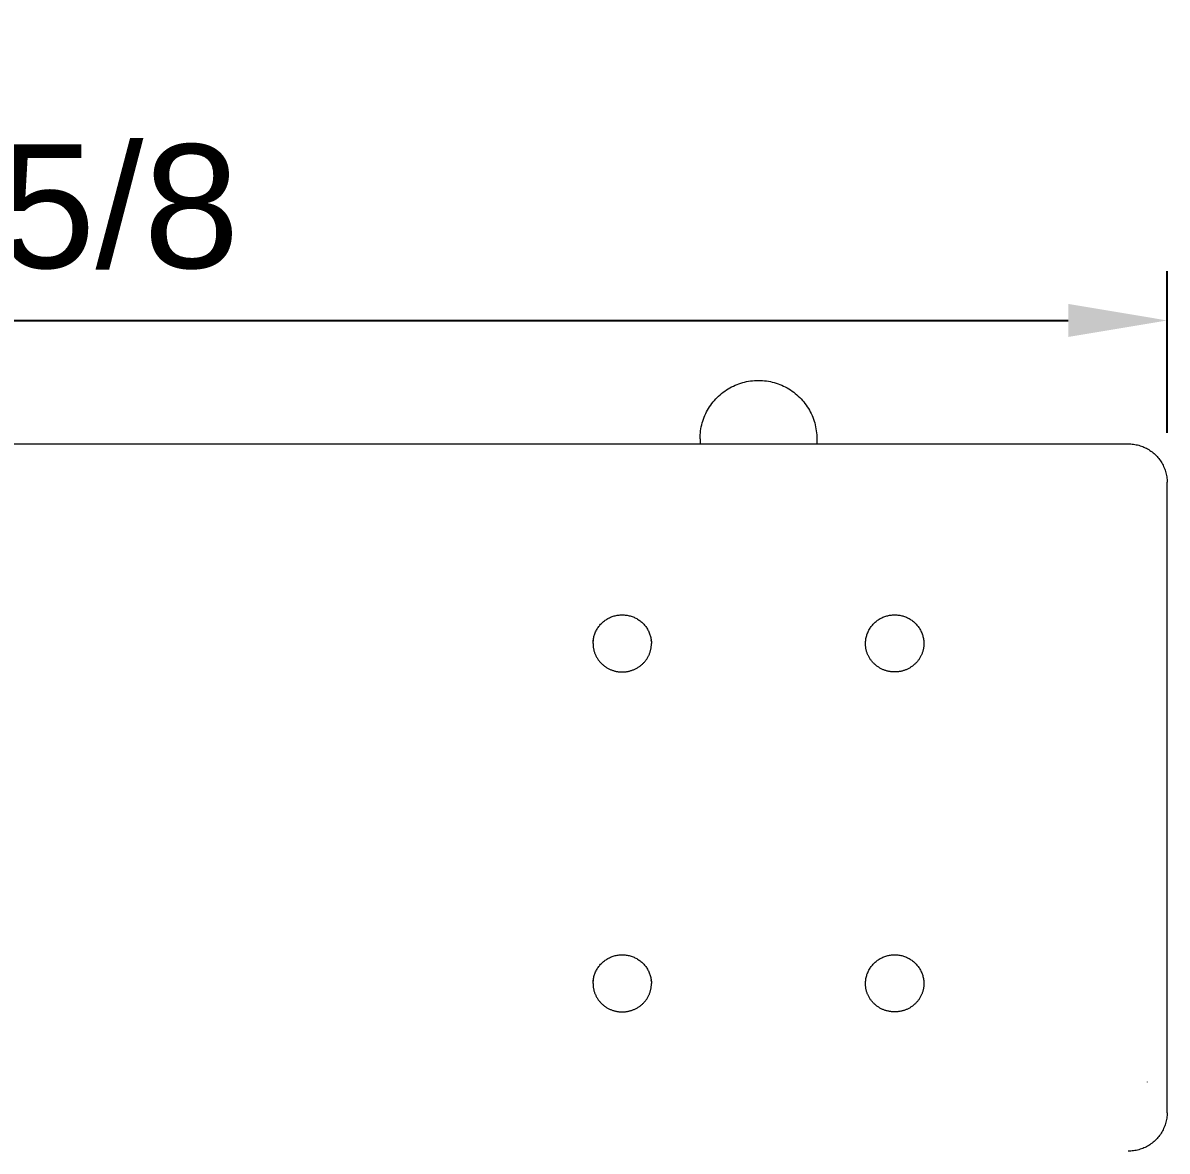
# Model space of a CAD drawing. Header units: inches. Extents: x -7 to 144, y -3 to 95.
# Drawn here: x 11.61 to 23.18, y 83.78 to 95.2 of the extents above; entities that cross this region are included whole.
import ezdxf

# ---------------------------------------------------------------- set-up
doc = ezdxf.new("R2010")
doc.units = ezdxf.units.IN
doc.layers.add('ZANO_R', color=7, linetype='Continuous', lineweight=0)
doc.layers.add('ZANO_W', color=1, linetype='Continuous', lineweight=0)
doc.styles.get("Standard").update_dxf_attribs({"font": 'arial.ttf'})
doc.dimstyles.new('amerykanie', dxfattribs={"dimtxt": 50, "dimasz": 50, "dimexe": 0.5, "dimexo": 0.5, "dimgap": 1, "dimtad": 1, "dimdec": 0, "dimzin": 0, "dimlunit": 5, "dimtxsty": 'Standard', "dimcen": 0.09, "dimclrd": 1, "dimclre": 1, "dimclrt": 1, "dimazin": 0, "dimtfac": 1, "dimtdec": 0, "dimtmove": 0, "dimatfit": 3, "dimfxl": 1, "dimtzin": 0, "dimarcsym": 1})

# ---------------------------------------------------------------- blocks, each defined once
blk = doc.blocks.new('*D354')
at = {"layer": 'ZANO_W', "color": 1, "lineweight": -2}
for p, q in [((-0.441, 91.052), (-0.441, 92.689)), ((23.182, 91.052), (23.182, 92.689)), ((0.559, 92.189), (22.182, 92.189))]:
    blk.add_line(p, q, dxfattribs=at)
at = {"layer": 'ZANO_W', "color": 1}
for points in [[(0.559, 92.356), (0.559, 92.022), (-0.441, 92.189)], [(22.182, 92.022), (22.182, 92.356), (23.182, 92.189)]]:
    blk.add_solid(points, dxfattribs=at)
at = {"layer": 'ZANO_W', "color": 1, "insert": (11.37, 93.336), "char_height": 1.25, "attachment_point": 5}
blk.add_mtext('23 5/8', dxfattribs=at)

msp = doc.modelspace()

# ---------------------------------------------------------------- linework, layer by layer
at = {"layer": 'ZANO_R'}
for p, q in [((18.86901, 91.55512), (18.88833, 91.56089)), ((18.88833, 91.56089), (18.90784, 91.566)), ((18.90784, 91.566), (18.92751, 91.57044)), ((18.92751, 91.57044), (18.94732, 91.57421)), ((18.94732, 91.57421), (18.96724, 91.57729)), ((18.96724, 91.57729), (18.98726, 91.5797)), ((18.98726, 91.5797), (19.00736, 91.58142)), ((19.00736, 91.58142), (19.0275, 91.58245)), ((19.0275, 91.58245), (19.04766, 91.58279)), ((19.04766, 91.58279), (19.06782, 91.58245)), ((19.06782, 91.58245), (19.08796, 91.58142)), ((19.08796, 91.58142), (19.10805, 91.5797)), ((19.10805, 91.5797), (19.12807, 91.57729)), ((19.12807, 91.57729), (19.148, 91.57421)), ((19.148, 91.57421), (19.16781, 91.57044)), ((19.16781, 91.57044), (19.18748, 91.566)), ((19.18748, 91.566), (19.20699, 91.56089)), ((19.20699, 91.56089), (19.22631, 91.55512)), ((18.65954, 91.43735), (18.67497, 91.45034)), ((18.67497, 91.45034), (18.69082, 91.4628)), ((18.69082, 91.4628), (18.7071, 91.4747)), ((18.7071, 91.4747), (18.72377, 91.48605)), ((18.72377, 91.48605), (18.74082, 91.49682)), ((18.74082, 91.49682), (18.75822, 91.507)), ((18.75822, 91.507), (18.77597, 91.51658)), ((18.77597, 91.51658), (18.79403, 91.52555)), ((18.79403, 91.52555), (18.81238, 91.5339)), ((18.81238, 91.5339), (18.83101, 91.54162)), ((18.83101, 91.54162), (18.84989, 91.5487)), ((18.84989, 91.5487), (18.86901, 91.55512)), ((19.22631, 91.55512), (19.24542, 91.5487)), ((19.24542, 91.5487), (19.2643, 91.54162)), ((19.2643, 91.54162), (19.28293, 91.5339)), ((19.28293, 91.5339), (19.30129, 91.52555)), ((19.30129, 91.52555), (19.31935, 91.51658)), ((19.31935, 91.51658), (19.33709, 91.507)), ((19.33709, 91.507), (19.3545, 91.49682)), ((19.3545, 91.49682), (19.37155, 91.48605)), ((19.37155, 91.48605), (19.38822, 91.4747)), ((19.38822, 91.4747), (19.40449, 91.4628)), ((19.40449, 91.4628), (19.42035, 91.45034)), ((19.42035, 91.45034), (19.43577, 91.43735)), ((18.55385, 91.31613), (18.56519, 91.3328)), ((18.56519, 91.3328), (18.5771, 91.34907)), ((18.5771, 91.34907), (18.58956, 91.36493)), ((18.58956, 91.36493), (18.60255, 91.38035)), ((18.60255, 91.38035), (18.61606, 91.39532)), ((18.61606, 91.39532), (18.63007, 91.40983)), ((18.63007, 91.40983), (18.64457, 91.42384)), ((18.64457, 91.42384), (18.65954, 91.43735)), ((19.43577, 91.43735), (19.45074, 91.42384)), ((19.45074, 91.42384), (19.46524, 91.40983)), ((19.46524, 91.40983), (19.47925, 91.39532)), ((19.47925, 91.39532), (19.49276, 91.38035)), ((19.49276, 91.38035), (19.50575, 91.36493)), ((19.50575, 91.36493), (19.51821, 91.34907)), ((19.51821, 91.34907), (19.53012, 91.3328)), ((19.53012, 91.3328), (19.54147, 91.31613)), ((18.49828, 91.20889), (18.506, 91.22752)), ((18.506, 91.22752), (18.51435, 91.24587)), ((18.51435, 91.24587), (18.52332, 91.26393)), ((18.52332, 91.26393), (18.5329, 91.28168)), ((18.5329, 91.28168), (18.54308, 91.29908)), ((18.54308, 91.29908), (18.55385, 91.31613)), ((19.54147, 91.31613), (19.55224, 91.29908)), ((19.55224, 91.29908), (19.56242, 91.28168)), ((19.56242, 91.28168), (19.572, 91.26393)), ((19.572, 91.26393), (19.58097, 91.24587)), ((19.58097, 91.24587), (19.58932, 91.22752)), ((19.58932, 91.22752), (19.59703, 91.20889)), ((18.46569, 91.09258), (18.46946, 91.11239)), ((18.46946, 91.11239), (18.4739, 91.13206)), ((18.4739, 91.13206), (18.47901, 91.15157)), ((18.47901, 91.15157), (18.48478, 91.17089)), ((18.48478, 91.17089), (18.4912, 91.19001)), ((18.4912, 91.19001), (18.49828, 91.20889)), ((19.59703, 91.20889), (19.60411, 91.19001)), ((19.60411, 91.19001), (19.61054, 91.17089)), ((19.61054, 91.17089), (19.61631, 91.15157)), ((19.61631, 91.15157), (19.62142, 91.13206)), ((19.62142, 91.13206), (19.62586, 91.11239)), ((19.62586, 91.11239), (19.62962, 91.09258)), ((18.45711, 90.99224), (18.45745, 91.0124)), ((18.45711, 90.99224), (18.45711, 90.99217)), ((18.45711, 90.99219), (18.45711, 90.99158)), ((18.45711, 90.99158), (18.45711, 90.9912)), ((18.45711, 90.9912), (18.45711, 90.99091)), ((18.45711, 90.99091), (18.45711, 90.99076)), ((18.45711, 90.99076), (18.45711, 90.99024)), ((18.45711, 90.99024), (18.45711, 90.99016)), ((18.45711, 90.99016), (18.45711, 90.98925)), ((18.45711, 90.98925), (18.45711, 90.98897)), ((18.45711, 90.98897), (18.45711, 90.98822)), ((18.45711, 90.98822), (18.45711, 90.98816)), ((18.45711, 90.98816), (18.45711, 90.94003)), ((18.45745, 91.0124), (18.45848, 91.03254)), ((18.45848, 91.03254), (18.4602, 91.05263)), ((18.4602, 91.05263), (18.46261, 91.07266)), ((18.46261, 91.07266), (18.46569, 91.09258)), ((19.62962, 91.09258), (19.63271, 91.07266)), ((19.63271, 91.07266), (19.63511, 91.05263)), ((19.63511, 91.05263), (19.63683, 91.03254)), ((19.63683, 91.03254), (19.63786, 91.0124)), ((19.63786, 91.0124), (19.63821, 90.99224)), ((19.63821, 90.99224), (19.63821, 90.99217)), ((19.63821, 90.99219), (19.63821, 90.99158)), ((19.63821, 90.99158), (19.63821, 90.9912)), ((19.63821, 90.9912), (19.63821, 90.99091)), ((19.63821, 90.99091), (19.63821, 90.99076)), ((19.63821, 90.99076), (19.63821, 90.99024)), ((19.63821, 90.99024), (19.63821, 90.99016)), ((19.63821, 90.99016), (19.63821, 90.98925)), ((19.63821, 90.98925), (19.63821, 90.98897)), ((19.63821, 90.98897), (19.63821, 90.98822)), ((19.63821, 90.98822), (19.63821, 90.98816)), ((19.63821, 90.98816), (19.63821, 90.94003)), ((11.37049, 90.94003), (22.78782, 90.94003)), ((22.78782, 90.94003), (22.80146, 90.93989)), ((22.80146, 90.93989), (22.81508, 90.93927)), ((22.81508, 90.93927), (22.82868, 90.93819)), ((22.82868, 90.93819), (22.84223, 90.93662)), ((22.84223, 90.93662), (22.85572, 90.93459)), ((22.85572, 90.93459), (22.86913, 90.93208)), ((22.86913, 90.93208), (22.88245, 90.92911)), ((22.88245, 90.92911), (22.89565, 90.92568)), ((22.89565, 90.92568), (22.90873, 90.92179)), ((22.90873, 90.92179), (22.92166, 90.91744)), ((22.92166, 90.91744), (22.93443, 90.91264)), ((22.93443, 90.91264), (22.94702, 90.90741)), ((22.94702, 90.90741), (22.95943, 90.90173)), ((22.95943, 90.90173), (22.97163, 90.89563)), ((22.97163, 90.89563), (22.98361, 90.8891)), ((22.98361, 90.8891), (22.99535, 90.88216)), ((22.99535, 90.88216), (23.00685, 90.87482)), ((23.00685, 90.87482), (23.01808, 90.86708)), ((23.01808, 90.86708), (23.02904, 90.85895)), ((23.02904, 90.85895), (23.0397, 90.85044)), ((23.0397, 90.85044), (23.05006, 90.84157)), ((23.05006, 90.84157), (23.06011, 90.83234)), ((23.06011, 90.83234), (23.06982, 90.82276)), ((23.06982, 90.82276), (23.0792, 90.81285)), ((23.0792, 90.81285), (23.08823, 90.80262)), ((23.08823, 90.80262), (23.09689, 90.79209)), ((23.09689, 90.79209), (23.10518, 90.78125)), ((23.10518, 90.78125), (23.11309, 90.77014)), ((23.11309, 90.77014), (23.1206, 90.75875)), ((23.1206, 90.75875), (23.12771, 90.74711)), ((23.12771, 90.74711), (23.13441, 90.73523)), ((23.13441, 90.73523), (23.1407, 90.72312)), ((23.1407, 90.72312), (23.14655, 90.7108)), ((23.14655, 90.7108), (23.15198, 90.69828)), ((23.15198, 90.69828), (23.15696, 90.68558)), ((23.15696, 90.68558), (23.1615, 90.67271)), ((23.1615, 90.67271), (23.16558, 90.6597)), ((23.16558, 90.6597), (23.16921, 90.64655)), ((23.16921, 90.64655), (23.17238, 90.63328)), ((23.17238, 90.63328), (23.17508, 90.61991)), ((23.17508, 90.61991), (23.17731, 90.60645)), ((23.17731, 90.60645), (23.17907, 90.59292)), ((23.17907, 90.59292), (23.18036, 90.57934)), ((23.18036, 90.57934), (23.18118, 90.56572)), ((23.18118, 90.56572), (23.18152, 90.55209)), ((23.18152, 84.43725), (23.18152, 90.55209)), ((17.4583, 89.12217), (17.46559, 89.12934)), ((17.46559, 89.12934), (17.47312, 89.13625)), ((17.47312, 89.13625), (17.48089, 89.1429)), ((17.48089, 89.1429), (17.48889, 89.14927)), ((17.48889, 89.14927), (17.4971, 89.15535)), ((17.4971, 89.15535), (17.50552, 89.16115)), ((17.50552, 89.16115), (17.51414, 89.16665)), ((17.51414, 89.16665), (17.52295, 89.17184)), ((17.52295, 89.17184), (17.53193, 89.17673)), ((17.53193, 89.17673), (17.54107, 89.18129)), ((17.54107, 89.18129), (17.55037, 89.18554)), ((17.55037, 89.18554), (17.55982, 89.18946)), ((17.55982, 89.18946), (17.56939, 89.19304)), ((17.56939, 89.19304), (17.57908, 89.19629)), ((17.57908, 89.19629), (17.58888, 89.1992)), ((17.58888, 89.1992), (17.59878, 89.20177)), ((17.59878, 89.20177), (17.60876, 89.20399)), ((17.60876, 89.20399), (17.61881, 89.20586)), ((17.61881, 89.20586), (17.62892, 89.20738)), ((17.62892, 89.20738), (17.63908, 89.20854)), ((17.63908, 89.20854), (17.64927, 89.20935)), ((17.64927, 89.20935), (17.65948, 89.2098)), ((17.65948, 89.2098), (17.6697, 89.2099)), ((17.6697, 89.2099), (17.67993, 89.2098)), ((17.67993, 89.2098), (17.69014, 89.20935)), ((17.69014, 89.20935), (17.70033, 89.20854)), ((17.70033, 89.20854), (17.71049, 89.20738)), ((17.71049, 89.20738), (17.7206, 89.20586)), ((17.7206, 89.20586), (17.73065, 89.20399)), ((17.73065, 89.20399), (17.74063, 89.20177)), ((17.74063, 89.20177), (17.75052, 89.1992)), ((17.75052, 89.1992), (17.76032, 89.19629)), ((17.76032, 89.19629), (17.77002, 89.19304)), ((17.77002, 89.19304), (17.77959, 89.18946)), ((17.77959, 89.18946), (17.78903, 89.18554)), ((17.78903, 89.18554), (17.79833, 89.18129)), ((17.79833, 89.18129), (17.80748, 89.17673)), ((17.80748, 89.17673), (17.81646, 89.17184)), ((17.81646, 89.17184), (17.82527, 89.16665)), ((17.82527, 89.16665), (17.83389, 89.16115)), ((17.83389, 89.16115), (17.84231, 89.15535)), ((17.84231, 89.15535), (17.85052, 89.14927)), ((17.85052, 89.14927), (17.85852, 89.1429)), ((17.85852, 89.1429), (17.86629, 89.13625)), ((17.86629, 89.13625), (17.87382, 89.12934)), ((17.87382, 89.12934), (17.88111, 89.12217)), ((20.2142, 89.12217), (20.22149, 89.12934)), ((20.22149, 89.12934), (20.22903, 89.13625)), ((20.22903, 89.13625), (20.2368, 89.1429)), ((20.2368, 89.1429), (20.24479, 89.14927)), ((20.24479, 89.14927), (20.25301, 89.15535)), ((20.25301, 89.15535), (20.26143, 89.16115)), ((20.26143, 89.16115), (20.27005, 89.16665)), ((20.27005, 89.16665), (20.27885, 89.17184)), ((20.27885, 89.17184), (20.28783, 89.17673)), ((20.28783, 89.17673), (20.29698, 89.18129)), ((20.29698, 89.18129), (20.30628, 89.18554)), ((20.30628, 89.18554), (20.31572, 89.18946)), ((20.31572, 89.18946), (20.3253, 89.19304)), ((20.3253, 89.19304), (20.33499, 89.19629)), ((20.33499, 89.19629), (20.34479, 89.1992)), ((20.34479, 89.1992), (20.35469, 89.20177)), ((20.35469, 89.20177), (20.36467, 89.20399)), ((20.36467, 89.20399), (20.37472, 89.20586)), ((20.37472, 89.20586), (20.38483, 89.20738)), ((20.38483, 89.20738), (20.39498, 89.20854)), ((20.39498, 89.20854), (20.40517, 89.20935)), ((20.40517, 89.20935), (20.41539, 89.2098)), ((20.41539, 89.2098), (20.42561, 89.2099)), ((20.42561, 89.2099), (20.43583, 89.2098)), ((20.43583, 89.2098), (20.44605, 89.20935)), ((20.44605, 89.20935), (20.45624, 89.20854)), ((20.45624, 89.20854), (20.46639, 89.20738)), ((20.46639, 89.20738), (20.4765, 89.20586)), ((20.4765, 89.20586), (20.48656, 89.20399)), ((20.48656, 89.20399), (20.49653, 89.20177)), ((20.49653, 89.20177), (20.50643, 89.1992)), ((20.50643, 89.1992), (20.51623, 89.19629)), ((20.51623, 89.19629), (20.52592, 89.19304)), ((20.52592, 89.19304), (20.5355, 89.18946)), ((20.5355, 89.18946), (20.54494, 89.18554)), ((20.54494, 89.18554), (20.55424, 89.18129)), ((20.55424, 89.18129), (20.56339, 89.17673)), ((20.56339, 89.17673), (20.57237, 89.17184)), ((20.57237, 89.17184), (20.58117, 89.16665)), ((20.58117, 89.16665), (20.58979, 89.16115)), ((20.58979, 89.16115), (20.59821, 89.15535)), ((20.59821, 89.15535), (20.60643, 89.14927)), ((20.60643, 89.14927), (20.61443, 89.1429)), ((20.61443, 89.1429), (20.6222, 89.13625)), ((20.6222, 89.13625), (20.62973, 89.12934)), ((20.62973, 89.12934), (20.63702, 89.12217)), ((17.38951, 89.00978), (17.39292, 89.01942)), ((17.39292, 89.01942), (17.39666, 89.02893)), ((17.39666, 89.02893), (17.40073, 89.03831)), ((17.40073, 89.03831), (17.40513, 89.04754)), ((17.40513, 89.04754), (17.40984, 89.05661)), ((17.40984, 89.05661), (17.41487, 89.06551)), ((17.41487, 89.06551), (17.42021, 89.07423)), ((17.42021, 89.07423), (17.42585, 89.08276)), ((17.42585, 89.08276), (17.43178, 89.09109)), ((17.43178, 89.09109), (17.438, 89.0992)), ((17.438, 89.0992), (17.44449, 89.10709)), ((17.44449, 89.10709), (17.45126, 89.11475)), ((17.45126, 89.11475), (17.4583, 89.12217)), ((17.88111, 89.12217), (17.88814, 89.11475)), ((17.88814, 89.11475), (17.89491, 89.10709)), ((17.89491, 89.10709), (17.90141, 89.0992)), ((17.90141, 89.0992), (17.90763, 89.09109)), ((17.90763, 89.09109), (17.91356, 89.08276)), ((17.91356, 89.08276), (17.9192, 89.07423)), ((17.9192, 89.07423), (17.92454, 89.06551)), ((17.92454, 89.06551), (17.92957, 89.05661)), ((17.92957, 89.05661), (17.93428, 89.04754)), ((17.93428, 89.04754), (17.93868, 89.03831)), ((17.93868, 89.03831), (17.94275, 89.02893)), ((17.94275, 89.02893), (17.94649, 89.01942)), ((17.94649, 89.01942), (17.9499, 89.00978)), ((20.14542, 89.00978), (20.14882, 89.01942)), ((20.14882, 89.01942), (20.15257, 89.02893)), ((20.15257, 89.02893), (20.15664, 89.03831)), ((20.15664, 89.03831), (20.16103, 89.04754)), ((20.16103, 89.04754), (20.16575, 89.05661)), ((20.16575, 89.05661), (20.17078, 89.06551)), ((20.17078, 89.06551), (20.17611, 89.07423)), ((20.17611, 89.07423), (20.18175, 89.08276)), ((20.18175, 89.08276), (20.18768, 89.09109)), ((20.18768, 89.09109), (20.1939, 89.0992)), ((20.1939, 89.0992), (20.2004, 89.10709)), ((20.2004, 89.10709), (20.20717, 89.11475)), ((20.20717, 89.11475), (20.2142, 89.12217)), ((20.63702, 89.12217), (20.64405, 89.11475)), ((20.64405, 89.11475), (20.65082, 89.10709)), ((20.65082, 89.10709), (20.65732, 89.0992)), ((20.65732, 89.0992), (20.66354, 89.09109)), ((20.66354, 89.09109), (20.66947, 89.08276)), ((20.66947, 89.08276), (20.67511, 89.07423)), ((20.67511, 89.07423), (20.68044, 89.06551)), ((20.68044, 89.06551), (20.68547, 89.05661)), ((20.68547, 89.05661), (20.69019, 89.04754)), ((20.69019, 89.04754), (20.69458, 89.03831)), ((20.69458, 89.03831), (20.69866, 89.02893)), ((20.69866, 89.02893), (20.7024, 89.01942)), ((20.7024, 89.01942), (20.70581, 89.00978)), ((17.37443, 88.91939), (17.37469, 88.92961)), ((17.37443, 88.91939), (17.3745, 88.91303)), ((17.3745, 88.91303), (17.37472, 88.90662)), ((17.37469, 88.92961), (17.37531, 88.93982)), ((17.37472, 88.90662), (17.37509, 88.90015)), ((17.37509, 88.90015), (17.37562, 88.89364)), ((17.37531, 88.93982), (17.37629, 88.95)), ((17.37631, 88.9517), (17.37562, 88.94515)), ((17.37629, 88.95), (17.37762, 88.96013)), ((17.37762, 88.96013), (17.3793, 88.97022)), ((17.3793, 88.97022), (17.38133, 88.98024)), ((17.38133, 88.98024), (17.38371, 88.99018)), ((17.38371, 88.99018), (17.38644, 89.00003)), ((17.38644, 89.00003), (17.38951, 89.00978)), ((17.9499, 89.00978), (17.95297, 89.00003)), ((17.95297, 89.00003), (17.95569, 88.99018)), ((17.95569, 88.99018), (17.95808, 88.98024)), ((17.95808, 88.98024), (17.96011, 88.97022)), ((17.96011, 88.97022), (17.96179, 88.96013)), ((17.96179, 88.96013), (17.96312, 88.95)), ((17.96378, 88.94515), (17.9631, 88.9517)), ((17.96312, 88.95), (17.9641, 88.93982)), ((17.96378, 88.89364), (17.96431, 88.90015)), ((17.9641, 88.93982), (17.96472, 88.92961)), ((17.96431, 88.90015), (17.96468, 88.90662)), ((17.96468, 88.90662), (17.96491, 88.91303)), ((17.96472, 88.92961), (17.96498, 88.91939)), ((17.96491, 88.91303), (17.96498, 88.91939)), ((20.13034, 88.91939), (20.1306, 88.92961)), ((20.13041, 88.91303), (20.13034, 88.91939)), ((20.13063, 88.90662), (20.13041, 88.91303)), ((20.1306, 88.92961), (20.13122, 88.93982)), ((20.131, 88.90015), (20.13063, 88.90662)), ((20.13153, 88.89364), (20.131, 88.90015)), ((20.13122, 88.93982), (20.13219, 88.95)), ((20.13153, 88.94515), (20.13222, 88.9517)), ((20.13219, 88.95), (20.13352, 88.96013)), ((20.13352, 88.96013), (20.1352, 88.97022)), ((20.1352, 88.97022), (20.13724, 88.98024)), ((20.13724, 88.98024), (20.13962, 88.99018)), ((20.13962, 88.99018), (20.14235, 89.00003)), ((20.14235, 89.00003), (20.14542, 89.00978)), ((20.70581, 89.00978), (20.70887, 89.00003)), ((20.70887, 89.00003), (20.7116, 88.99018)), ((20.7116, 88.99018), (20.71398, 88.98024)), ((20.71398, 88.98024), (20.71602, 88.97022)), ((20.71602, 88.97022), (20.7177, 88.96013)), ((20.7177, 88.96013), (20.71903, 88.95)), ((20.719, 88.9517), (20.71969, 88.94515)), ((20.71903, 88.95), (20.72, 88.93982)), ((20.72022, 88.90015), (20.71969, 88.89364)), ((20.72, 88.93982), (20.72062, 88.92961)), ((20.72059, 88.90662), (20.72022, 88.90015)), ((20.72081, 88.91303), (20.72059, 88.90662)), ((20.72062, 88.92961), (20.72089, 88.91939)), ((20.72089, 88.91939), (20.72081, 88.91303)), ((17.37562, 88.89364), (17.37631, 88.88709)), ((17.37631, 88.88709), (17.37716, 88.8805)), ((17.37716, 88.8805), (17.37817, 88.87388)), ((17.37817, 88.87388), (17.37936, 88.86724)), ((17.37936, 88.86724), (17.38071, 88.86058)), ((17.38071, 88.86058), (17.38224, 88.8539)), ((17.38224, 88.8539), (17.38394, 88.84721)), ((17.38394, 88.84721), (17.38583, 88.84053)), ((17.38583, 88.84053), (17.38789, 88.83384)), ((17.38789, 88.83384), (17.39013, 88.82717)), ((17.39013, 88.82717), (17.39255, 88.82052)), ((17.39255, 88.82052), (17.39516, 88.81389)), ((17.39516, 88.81389), (17.39795, 88.80729)), ((17.39795, 88.80729), (17.40092, 88.80073)), ((17.40092, 88.80073), (17.40408, 88.79421)), ((17.40408, 88.79421), (17.40742, 88.78775)), ((17.40742, 88.78775), (17.41093, 88.78134)), ((17.41093, 88.78134), (17.41463, 88.775)), ((17.92477, 88.775), (17.92847, 88.78134)), ((17.92847, 88.78134), (17.93199, 88.78775)), ((17.93199, 88.78775), (17.93533, 88.79421)), ((17.93533, 88.79421), (17.93848, 88.80073)), ((17.93848, 88.80073), (17.94146, 88.80729)), ((17.94146, 88.80729), (17.94425, 88.81389)), ((17.94425, 88.81389), (17.94685, 88.82052)), ((17.94685, 88.82052), (17.94928, 88.82717)), ((17.94928, 88.82717), (17.95152, 88.83384)), ((17.95152, 88.83384), (17.95358, 88.84053)), ((17.95358, 88.84053), (17.95546, 88.84721)), ((17.95546, 88.84721), (17.95717, 88.8539)), ((17.95717, 88.8539), (17.95869, 88.86058)), ((17.95869, 88.86058), (17.96005, 88.86724)), ((17.96005, 88.86724), (17.96123, 88.87388)), ((17.96123, 88.87388), (17.96225, 88.8805)), ((17.96225, 88.8805), (17.9631, 88.88709)), ((17.9631, 88.88709), (17.96378, 88.89364)), ((20.13222, 88.88709), (20.13153, 88.89364)), ((20.13307, 88.8805), (20.13222, 88.88709)), ((20.13408, 88.87388), (20.13307, 88.8805)), ((20.13527, 88.86724), (20.13408, 88.87388)), ((20.13662, 88.86058), (20.13527, 88.86724)), ((20.13815, 88.8539), (20.13662, 88.86058)), ((20.13985, 88.84721), (20.13815, 88.8539)), ((20.14173, 88.84053), (20.13985, 88.84721)), ((20.14379, 88.83384), (20.14173, 88.84053)), ((20.14604, 88.82717), (20.14379, 88.83384)), ((20.14846, 88.82052), (20.14604, 88.82717)), ((20.15107, 88.81389), (20.14846, 88.82052)), ((20.15386, 88.80729), (20.15107, 88.81389)), ((20.15683, 88.80073), (20.15386, 88.80729)), ((20.15999, 88.79421), (20.15683, 88.80073)), ((20.16332, 88.78775), (20.15999, 88.79421)), ((20.16684, 88.78134), (20.16332, 88.78775)), ((20.17054, 88.775), (20.16684, 88.78134)), ((20.68438, 88.78134), (20.68068, 88.775)), ((20.6879, 88.78775), (20.68438, 88.78134)), ((20.69124, 88.79421), (20.6879, 88.78775)), ((20.69439, 88.80073), (20.69124, 88.79421)), ((20.69736, 88.80729), (20.69439, 88.80073)), ((20.70015, 88.81389), (20.69736, 88.80729)), ((20.70276, 88.82052), (20.70015, 88.81389)), ((20.70518, 88.82717), (20.70276, 88.82052)), ((20.70743, 88.83384), (20.70518, 88.82717)), ((20.70949, 88.84053), (20.70743, 88.83384)), ((20.71137, 88.84721), (20.70949, 88.84053)), ((20.71307, 88.8539), (20.71137, 88.84721)), ((20.7146, 88.86058), (20.71307, 88.8539)), ((20.71596, 88.86724), (20.7146, 88.86058)), ((20.71714, 88.87388), (20.71596, 88.86724)), ((20.71815, 88.8805), (20.71714, 88.87388)), ((20.719, 88.88709), (20.71815, 88.8805)), ((20.71969, 88.89364), (20.719, 88.88709)), ((17.41463, 88.775), (17.41851, 88.76874)), ((17.41851, 88.76874), (17.42256, 88.76255)), ((17.42256, 88.76255), (17.42678, 88.75645)), ((17.42678, 88.75645), (17.43118, 88.75044)), ((17.43118, 88.75044), (17.43574, 88.74453)), ((17.43574, 88.74453), (17.44047, 88.73873)), ((17.44047, 88.73873), (17.44535, 88.73305)), ((17.44535, 88.73305), (17.45039, 88.72748)), ((17.45039, 88.72748), (17.45558, 88.72203)), ((17.45558, 88.72203), (17.46091, 88.71672)), ((17.46091, 88.71672), (17.46639, 88.71154)), ((17.46639, 88.71154), (17.472, 88.7065)), ((17.472, 88.7065), (17.47773, 88.70161)), ((17.47773, 88.70161), (17.48359, 88.69687)), ((17.48359, 88.69687), (17.48957, 88.69228)), ((17.48957, 88.69228), (17.49565, 88.68786)), ((17.49565, 88.68786), (17.50184, 88.68359)), ((17.50184, 88.68359), (17.50813, 88.67949)), ((17.50813, 88.67949), (17.5145, 88.67556)), ((17.5145, 88.67556), (17.52096, 88.67179)), ((17.52096, 88.67179), (17.52749, 88.6682)), ((17.52749, 88.6682), (17.53409, 88.66479)), ((17.53409, 88.66479), (17.54074, 88.66155)), ((17.79866, 88.66155), (17.80532, 88.66479)), ((17.80532, 88.66479), (17.81192, 88.6682)), ((17.81192, 88.6682), (17.81845, 88.67179)), ((17.81845, 88.67179), (17.82491, 88.67556)), ((17.82491, 88.67556), (17.83128, 88.67949)), ((17.83128, 88.67949), (17.83757, 88.68359)), ((17.83757, 88.68359), (17.84375, 88.68786)), ((17.84375, 88.68786), (17.84984, 88.69228)), ((17.84984, 88.69228), (17.85581, 88.69687)), ((17.85581, 88.69687), (17.86167, 88.70161)), ((17.86167, 88.70161), (17.86741, 88.7065)), ((17.86741, 88.7065), (17.87302, 88.71154)), ((17.87302, 88.71154), (17.87849, 88.71672)), ((17.87849, 88.71672), (17.88383, 88.72203)), ((17.88383, 88.72203), (17.88902, 88.72748)), ((17.88902, 88.72748), (17.89406, 88.73305)), ((17.89406, 88.73305), (17.89894, 88.73873)), ((17.89894, 88.73873), (17.90367, 88.74453)), ((17.90367, 88.74453), (17.90823, 88.75044)), ((17.90823, 88.75044), (17.91262, 88.75645)), ((17.91262, 88.75645), (17.91685, 88.76255)), ((17.91685, 88.76255), (17.9209, 88.76874)), ((17.9209, 88.76874), (17.92477, 88.775)), ((20.17442, 88.76874), (20.17054, 88.775)), ((20.17847, 88.76255), (20.17442, 88.76874)), ((20.18269, 88.75645), (20.17847, 88.76255)), ((20.18709, 88.75044), (20.18269, 88.75645)), ((20.19165, 88.74453), (20.18709, 88.75044)), ((20.19637, 88.73873), (20.19165, 88.74453)), ((20.20126, 88.73305), (20.19637, 88.73873)), ((20.2063, 88.72748), (20.20126, 88.73305)), ((20.21149, 88.72203), (20.2063, 88.72748)), ((20.21682, 88.71672), (20.21149, 88.72203)), ((20.22229, 88.71154), (20.21682, 88.71672)), ((20.2279, 88.7065), (20.22229, 88.71154)), ((20.23364, 88.70161), (20.2279, 88.7065)), ((20.2395, 88.69687), (20.23364, 88.70161)), ((20.24548, 88.69228), (20.2395, 88.69687)), ((20.25156, 88.68786), (20.24548, 88.69228)), ((20.25775, 88.68359), (20.25156, 88.68786)), ((20.26403, 88.67949), (20.25775, 88.68359)), ((20.27041, 88.67556), (20.26403, 88.67949)), ((20.27686, 88.67179), (20.27041, 88.67556)), ((20.28339, 88.6682), (20.27686, 88.67179)), ((20.28999, 88.66479), (20.28339, 88.6682)), ((20.29665, 88.66155), (20.28999, 88.66479)), ((20.56123, 88.66479), (20.55457, 88.66155)), ((20.56783, 88.6682), (20.56123, 88.66479)), ((20.57436, 88.67179), (20.56783, 88.6682)), ((20.58081, 88.67556), (20.57436, 88.67179)), ((20.58719, 88.67949), (20.58081, 88.67556)), ((20.59347, 88.68359), (20.58719, 88.67949)), ((20.59966, 88.68786), (20.59347, 88.68359)), ((20.60575, 88.69228), (20.59966, 88.68786)), ((20.61172, 88.69687), (20.60575, 88.69228)), ((20.61758, 88.70161), (20.61172, 88.69687)), ((20.62332, 88.7065), (20.61758, 88.70161)), ((20.62893, 88.71154), (20.62332, 88.7065)), ((20.6344, 88.71672), (20.62893, 88.71154)), ((20.63974, 88.72203), (20.6344, 88.71672)), ((20.64492, 88.72748), (20.63974, 88.72203)), ((20.64996, 88.73305), (20.64492, 88.72748)), ((20.65485, 88.73873), (20.64996, 88.73305)), ((20.65957, 88.74453), (20.65485, 88.73873)), ((20.66413, 88.75044), (20.65957, 88.74453)), ((20.66853, 88.75645), (20.66413, 88.75044)), ((20.67275, 88.76255), (20.66853, 88.75645)), ((20.67681, 88.76874), (20.67275, 88.76255)), ((20.68068, 88.775), (20.67681, 88.76874)), ((17.54074, 88.66155), (17.54746, 88.65848)), ((17.54746, 88.65848), (17.55422, 88.6556)), ((17.55422, 88.6556), (17.56101, 88.65289)), ((17.56101, 88.65289), (17.56784, 88.65036)), ((17.56784, 88.65036), (17.5747, 88.64801)), ((17.5747, 88.64801), (17.58157, 88.64583)), ((17.58157, 88.64583), (17.58846, 88.64383)), ((17.58846, 88.64383), (17.59534, 88.642)), ((17.59534, 88.642), (17.60223, 88.64035)), ((17.60223, 88.64035), (17.60911, 88.63887)), ((17.60911, 88.63887), (17.61597, 88.63755)), ((17.61597, 88.63755), (17.62282, 88.6364)), ((17.62282, 88.6364), (17.62964, 88.63542)), ((17.62964, 88.63542), (17.63642, 88.63459)), ((17.63642, 88.63459), (17.64317, 88.63393)), ((17.64317, 88.63393), (17.64988, 88.63341)), ((17.64988, 88.63341), (17.65654, 88.63305)), ((17.65654, 88.63305), (17.66315, 88.63284)), ((17.66315, 88.63284), (17.6697, 88.63277)), ((17.6697, 88.63277), (17.67626, 88.63284)), ((17.67626, 88.63284), (17.68287, 88.63305)), ((17.68287, 88.63305), (17.68953, 88.63341)), ((17.68953, 88.63341), (17.69624, 88.63393)), ((17.69624, 88.63393), (17.70298, 88.63459)), ((17.70298, 88.63459), (17.70977, 88.63542)), ((17.70977, 88.63542), (17.71659, 88.6364)), ((17.71659, 88.6364), (17.72343, 88.63755)), ((17.72343, 88.63755), (17.7303, 88.63887)), ((17.7303, 88.63887), (17.73718, 88.64035)), ((17.73718, 88.64035), (17.74406, 88.642)), ((17.74406, 88.642), (17.75095, 88.64383)), ((17.75095, 88.64383), (17.75783, 88.64583)), ((17.75783, 88.64583), (17.76471, 88.64801)), ((17.76471, 88.64801), (17.77156, 88.65036)), ((17.77156, 88.65036), (17.77839, 88.65289)), ((17.77839, 88.65289), (17.78519, 88.6556)), ((17.78519, 88.6556), (17.79195, 88.65848)), ((17.79195, 88.65848), (17.79866, 88.66155)), ((20.30336, 88.65848), (20.29665, 88.66155)), ((20.31012, 88.6556), (20.30336, 88.65848)), ((20.31692, 88.65289), (20.31012, 88.6556)), ((20.32375, 88.65036), (20.31692, 88.65289)), ((20.33061, 88.64801), (20.32375, 88.65036)), ((20.33748, 88.64583), (20.33061, 88.64801)), ((20.34436, 88.64383), (20.33748, 88.64583)), ((20.35125, 88.642), (20.34436, 88.64383)), ((20.35814, 88.64035), (20.35125, 88.642)), ((20.36502, 88.63887), (20.35814, 88.64035)), ((20.37188, 88.63755), (20.36502, 88.63887)), ((20.37873, 88.6364), (20.37188, 88.63755)), ((20.38554, 88.63542), (20.37873, 88.6364)), ((20.39233, 88.63459), (20.38554, 88.63542)), ((20.39908, 88.63393), (20.39233, 88.63459)), ((20.40579, 88.63341), (20.39908, 88.63393)), ((20.41245, 88.63305), (20.40579, 88.63341)), ((20.41906, 88.63284), (20.41245, 88.63305)), ((20.42561, 88.63277), (20.41906, 88.63284)), ((20.43216, 88.63284), (20.42561, 88.63277)), ((20.43877, 88.63305), (20.43216, 88.63284)), ((20.44543, 88.63341), (20.43877, 88.63305)), ((20.45214, 88.63393), (20.44543, 88.63341)), ((20.45889, 88.63459), (20.45214, 88.63393)), ((20.46568, 88.63542), (20.45889, 88.63459)), ((20.4725, 88.6364), (20.46568, 88.63542)), ((20.47934, 88.63755), (20.4725, 88.6364)), ((20.4862, 88.63887), (20.47934, 88.63755)), ((20.49308, 88.64035), (20.4862, 88.63887)), ((20.49997, 88.642), (20.49308, 88.64035)), ((20.50686, 88.64383), (20.49997, 88.642)), ((20.51374, 88.64583), (20.50686, 88.64383)), ((20.52061, 88.64801), (20.51374, 88.64583)), ((20.52747, 88.65036), (20.52061, 88.64801)), ((20.5343, 88.65289), (20.52747, 88.65036)), ((20.5411, 88.6556), (20.5343, 88.65289)), ((20.54786, 88.65848), (20.5411, 88.6556)), ((20.55457, 88.66155), (20.54786, 88.65848)), ((17.63908, 85.76895), (17.64927, 85.76976)), ((17.64927, 85.76976), (17.65948, 85.77021)), ((17.65948, 85.77021), (17.6697, 85.7703)), ((17.6697, 85.7703), (17.67993, 85.77021)), ((17.67993, 85.77021), (17.69014, 85.76976)), ((17.69014, 85.76976), (17.70033, 85.76895)), ((20.39498, 85.76895), (20.40517, 85.76976)), ((20.40517, 85.76976), (20.41539, 85.77021)), ((20.41539, 85.77021), (20.42561, 85.7703)), ((20.42561, 85.7703), (20.43583, 85.77021)), ((20.43583, 85.77021), (20.44605, 85.76976)), ((20.44605, 85.76976), (20.45624, 85.76895)), ((17.43178, 85.65149), (17.438, 85.65961)), ((17.438, 85.65961), (17.44449, 85.6675)), ((17.44449, 85.6675), (17.45126, 85.67516)), ((17.45126, 85.67516), (17.4583, 85.68258)), ((17.4583, 85.68258), (17.46559, 85.68975)), ((17.46559, 85.68975), (17.47312, 85.69666)), ((17.47312, 85.69666), (17.48089, 85.70331)), ((17.48089, 85.70331), (17.48889, 85.70967)), ((17.48889, 85.70967), (17.4971, 85.71576)), ((17.4971, 85.71576), (17.50552, 85.72156)), ((17.50552, 85.72156), (17.51414, 85.72705)), ((17.51414, 85.72705), (17.52295, 85.73225)), ((17.52295, 85.73225), (17.53193, 85.73713)), ((17.53193, 85.73713), (17.54107, 85.7417)), ((17.54107, 85.7417), (17.55037, 85.74594)), ((17.55037, 85.74594), (17.55982, 85.74986)), ((17.55982, 85.74986), (17.56939, 85.75345)), ((17.56939, 85.75345), (17.57908, 85.7567)), ((17.57908, 85.7567), (17.58888, 85.75961)), ((17.58888, 85.75961), (17.59878, 85.76218)), ((17.59878, 85.76218), (17.60876, 85.76439)), ((17.60876, 85.76439), (17.61881, 85.76626)), ((17.61881, 85.76626), (17.62892, 85.76778)), ((17.62892, 85.76778), (17.63908, 85.76895)), ((17.70033, 85.76895), (17.71049, 85.76778)), ((17.71049, 85.76778), (17.7206, 85.76626)), ((17.7206, 85.76626), (17.73065, 85.76439)), ((17.73065, 85.76439), (17.74063, 85.76218)), ((17.74063, 85.76218), (17.75052, 85.75961)), ((17.75052, 85.75961), (17.76032, 85.7567)), ((17.76032, 85.7567), (17.77002, 85.75345)), ((17.77002, 85.75345), (17.77959, 85.74986)), ((17.77959, 85.74986), (17.78903, 85.74594)), ((17.78903, 85.74594), (17.79833, 85.7417)), ((17.79833, 85.7417), (17.80748, 85.73713)), ((17.80748, 85.73713), (17.81646, 85.73225)), ((17.81646, 85.73225), (17.82527, 85.72705)), ((17.82527, 85.72705), (17.83389, 85.72156)), ((17.83389, 85.72156), (17.84231, 85.71576)), ((17.84231, 85.71576), (17.85052, 85.70967)), ((17.85052, 85.70967), (17.85852, 85.70331)), ((17.85852, 85.70331), (17.86629, 85.69666)), ((17.86629, 85.69666), (17.87382, 85.68975)), ((17.87382, 85.68975), (17.88111, 85.68258)), ((17.88111, 85.68258), (17.88814, 85.67516)), ((17.88814, 85.67516), (17.89491, 85.6675)), ((17.89491, 85.6675), (17.90141, 85.65961)), ((17.90141, 85.65961), (17.90763, 85.65149)), ((20.18768, 85.65149), (20.1939, 85.65961)), ((20.1939, 85.65961), (20.2004, 85.6675)), ((20.2004, 85.6675), (20.20717, 85.67516)), ((20.20717, 85.67516), (20.2142, 85.68258)), ((20.2142, 85.68258), (20.22149, 85.68975)), ((20.22149, 85.68975), (20.22903, 85.69666)), ((20.22903, 85.69666), (20.2368, 85.70331)), ((20.2368, 85.70331), (20.24479, 85.70967)), ((20.24479, 85.70967), (20.25301, 85.71576)), ((20.25301, 85.71576), (20.26143, 85.72156)), ((20.26143, 85.72156), (20.27005, 85.72705)), ((20.27005, 85.72705), (20.27885, 85.73225)), ((20.27885, 85.73225), (20.28783, 85.73713)), ((20.28783, 85.73713), (20.29698, 85.7417)), ((20.29698, 85.7417), (20.30628, 85.74594)), ((20.30628, 85.74594), (20.31572, 85.74986)), ((20.31572, 85.74986), (20.3253, 85.75345)), ((20.3253, 85.75345), (20.33499, 85.7567)), ((20.33499, 85.7567), (20.34479, 85.75961)), ((20.34479, 85.75961), (20.35469, 85.76218)), ((20.35469, 85.76218), (20.36467, 85.76439)), ((20.36467, 85.76439), (20.37472, 85.76626)), ((20.37472, 85.76626), (20.38483, 85.76778)), ((20.38483, 85.76778), (20.39498, 85.76895)), ((20.45624, 85.76895), (20.46639, 85.76778)), ((20.46639, 85.76778), (20.4765, 85.76626)), ((20.4765, 85.76626), (20.48656, 85.76439)), ((20.48656, 85.76439), (20.49653, 85.76218)), ((20.49653, 85.76218), (20.50643, 85.75961)), ((20.50643, 85.75961), (20.51623, 85.7567)), ((20.51623, 85.7567), (20.52592, 85.75345)), ((20.52592, 85.75345), (20.5355, 85.74986)), ((20.5355, 85.74986), (20.54494, 85.74594)), ((20.54494, 85.74594), (20.55424, 85.7417)), ((20.55424, 85.7417), (20.56339, 85.73713)), ((20.56339, 85.73713), (20.57237, 85.73225)), ((20.57237, 85.73225), (20.58117, 85.72705)), ((20.58117, 85.72705), (20.58979, 85.72156)), ((20.58979, 85.72156), (20.59821, 85.71576)), ((20.59821, 85.71576), (20.60643, 85.70967)), ((20.60643, 85.70967), (20.61443, 85.70331)), ((20.61443, 85.70331), (20.6222, 85.69666)), ((20.6222, 85.69666), (20.62973, 85.68975)), ((20.62973, 85.68975), (20.63702, 85.68258)), ((20.63702, 85.68258), (20.64405, 85.67516)), ((20.64405, 85.67516), (20.65082, 85.6675)), ((20.65082, 85.6675), (20.65732, 85.65961)), ((20.65732, 85.65961), (20.66354, 85.65149)), ((17.3793, 85.53062), (17.38133, 85.54064)), ((17.38133, 85.54064), (17.38371, 85.55058)), ((17.38371, 85.55058), (17.38644, 85.56044)), ((17.38644, 85.56044), (17.38951, 85.57019)), ((17.38951, 85.57019), (17.39292, 85.57983)), ((17.39292, 85.57983), (17.39666, 85.58934)), ((17.39666, 85.58934), (17.40073, 85.59872)), ((17.40073, 85.59872), (17.40513, 85.60795)), ((17.40513, 85.60795), (17.40984, 85.61702)), ((17.40984, 85.61702), (17.41487, 85.62592)), ((17.41487, 85.62592), (17.42021, 85.63464)), ((17.42021, 85.63464), (17.42585, 85.64317)), ((17.42585, 85.64317), (17.43178, 85.65149)), ((17.90763, 85.65149), (17.91356, 85.64317)), ((17.91356, 85.64317), (17.9192, 85.63464)), ((17.9192, 85.63464), (17.92454, 85.62592)), ((17.92454, 85.62592), (17.92957, 85.61702)), ((17.92957, 85.61702), (17.93428, 85.60795)), ((17.93428, 85.60795), (17.93868, 85.59872)), ((17.93868, 85.59872), (17.94275, 85.58934)), ((17.94275, 85.58934), (17.94649, 85.57983)), ((17.94649, 85.57983), (17.9499, 85.57019)), ((17.9499, 85.57019), (17.95297, 85.56044)), ((17.95297, 85.56044), (17.95569, 85.55058)), ((17.95569, 85.55058), (17.95808, 85.54064)), ((17.95808, 85.54064), (17.96011, 85.53062)), ((20.1352, 85.53062), (20.13724, 85.54064)), ((20.13724, 85.54064), (20.13962, 85.55058)), ((20.13962, 85.55058), (20.14235, 85.56044)), ((20.14235, 85.56044), (20.14542, 85.57019)), ((20.14542, 85.57019), (20.14882, 85.57983)), ((20.14882, 85.57983), (20.15257, 85.58934)), ((20.15257, 85.58934), (20.15664, 85.59872)), ((20.15664, 85.59872), (20.16103, 85.60795)), ((20.16103, 85.60795), (20.16575, 85.61702)), ((20.16575, 85.61702), (20.17078, 85.62592)), ((20.17078, 85.62592), (20.17611, 85.63464)), ((20.17611, 85.63464), (20.18175, 85.64317)), ((20.18175, 85.64317), (20.18768, 85.65149)), ((20.66354, 85.65149), (20.66947, 85.64317)), ((20.66947, 85.64317), (20.67511, 85.63464)), ((20.67511, 85.63464), (20.68044, 85.62592)), ((20.68044, 85.62592), (20.68547, 85.61702)), ((20.68547, 85.61702), (20.69019, 85.60795)), ((20.69019, 85.60795), (20.69458, 85.59872)), ((20.69458, 85.59872), (20.69866, 85.58934)), ((20.69866, 85.58934), (20.7024, 85.57983)), ((20.7024, 85.57983), (20.70581, 85.57019)), ((20.70581, 85.57019), (20.70887, 85.56044)), ((20.70887, 85.56044), (20.7116, 85.55058)), ((20.7116, 85.55058), (20.71398, 85.54064)), ((20.71398, 85.54064), (20.71602, 85.53062)), ((17.37443, 85.4798), (17.37469, 85.49002)), ((17.37443, 85.4798), (17.3745, 85.47344)), ((17.3745, 85.47344), (17.37472, 85.46702)), ((17.37469, 85.49002), (17.37531, 85.50023)), ((17.37472, 85.46702), (17.37509, 85.46056)), ((17.37509, 85.46056), (17.37562, 85.45405)), ((17.37531, 85.50023), (17.37629, 85.5104)), ((17.37631, 85.51211), (17.37562, 85.50556)), ((17.37562, 85.45405), (17.37631, 85.44749)), ((17.37629, 85.5104), (17.37762, 85.52054)), ((17.37631, 85.44749), (17.37716, 85.44091)), ((17.37716, 85.44091), (17.37817, 85.43429)), ((17.37762, 85.52054), (17.3793, 85.53062)), ((17.37817, 85.43429), (17.37936, 85.42765)), ((17.37936, 85.42765), (17.38071, 85.42098)), ((17.95869, 85.42098), (17.96005, 85.42765)), ((17.96005, 85.42765), (17.96123, 85.43429)), ((17.96011, 85.53062), (17.96179, 85.52054)), ((17.96123, 85.43429), (17.96225, 85.44091)), ((17.96179, 85.52054), (17.96312, 85.5104)), ((17.96225, 85.44091), (17.9631, 85.44749)), ((17.96378, 85.50556), (17.9631, 85.51211)), ((17.9631, 85.44749), (17.96378, 85.45405)), ((17.96312, 85.5104), (17.9641, 85.50023)), ((17.96378, 85.45405), (17.96431, 85.46056)), ((17.9641, 85.50023), (17.96472, 85.49002)), ((17.96431, 85.46056), (17.96468, 85.46702)), ((17.96468, 85.46702), (17.96491, 85.47344)), ((17.96472, 85.49002), (17.96498, 85.4798)), ((17.96491, 85.47344), (17.96498, 85.4798)), ((20.13034, 85.4798), (20.1306, 85.49002)), ((20.13041, 85.47344), (20.13034, 85.4798)), ((20.13063, 85.46702), (20.13041, 85.47344)), ((20.1306, 85.49002), (20.13122, 85.50023)), ((20.131, 85.46056), (20.13063, 85.46702)), ((20.13153, 85.45405), (20.131, 85.46056)), ((20.13122, 85.50023), (20.13219, 85.5104)), ((20.13153, 85.50556), (20.13222, 85.51211)), ((20.13222, 85.44749), (20.13153, 85.45405)), ((20.13219, 85.5104), (20.13352, 85.52054)), ((20.13307, 85.44091), (20.13222, 85.44749)), ((20.13408, 85.43429), (20.13307, 85.44091)), ((20.13352, 85.52054), (20.1352, 85.53062)), ((20.13527, 85.42765), (20.13408, 85.43429)), ((20.13662, 85.42098), (20.13527, 85.42765)), ((20.71596, 85.42765), (20.7146, 85.42098)), ((20.71714, 85.43429), (20.71596, 85.42765)), ((20.71602, 85.53062), (20.7177, 85.52054)), ((20.71815, 85.44091), (20.71714, 85.43429)), ((20.7177, 85.52054), (20.71903, 85.5104)), ((20.719, 85.44749), (20.71815, 85.44091)), ((20.719, 85.51211), (20.71969, 85.50556)), ((20.71969, 85.45405), (20.719, 85.44749)), ((20.71903, 85.5104), (20.72, 85.50023)), ((20.72022, 85.46056), (20.71969, 85.45405)), ((20.72, 85.50023), (20.72062, 85.49002)), ((20.72059, 85.46702), (20.72022, 85.46056)), ((20.72081, 85.47344), (20.72059, 85.46702)), ((20.72062, 85.49002), (20.72089, 85.4798)), ((20.72089, 85.4798), (20.72081, 85.47344)), ((17.38071, 85.42098), (17.38224, 85.4143)), ((17.38224, 85.4143), (17.38394, 85.40762)), ((17.38394, 85.40762), (17.38583, 85.40093)), ((17.38583, 85.40093), (17.38789, 85.39425)), ((17.38789, 85.39425), (17.39013, 85.38758)), ((17.39013, 85.38758), (17.39255, 85.38092)), ((17.39255, 85.38092), (17.39516, 85.37429)), ((17.39516, 85.37429), (17.39795, 85.3677)), ((17.39795, 85.3677), (17.40092, 85.36113)), ((17.40092, 85.36113), (17.40408, 85.35462)), ((17.40408, 85.35462), (17.40742, 85.34815)), ((17.40742, 85.34815), (17.41093, 85.34175)), ((17.41093, 85.34175), (17.41463, 85.33541)), ((17.41463, 85.33541), (17.41851, 85.32914)), ((17.41851, 85.32914), (17.42256, 85.32296)), ((17.42256, 85.32296), (17.42678, 85.31685)), ((17.42678, 85.31685), (17.43118, 85.31085)), ((17.43118, 85.31085), (17.43574, 85.30494)), ((17.90367, 85.30494), (17.90823, 85.31085)), ((17.90823, 85.31085), (17.91262, 85.31685)), ((17.91262, 85.31685), (17.91685, 85.32296)), ((17.91685, 85.32296), (17.9209, 85.32914)), ((17.9209, 85.32914), (17.92477, 85.33541)), ((17.92477, 85.33541), (17.92847, 85.34175)), ((17.92847, 85.34175), (17.93199, 85.34815)), ((17.93199, 85.34815), (17.93533, 85.35462)), ((17.93533, 85.35462), (17.93848, 85.36113)), ((17.93848, 85.36113), (17.94146, 85.3677)), ((17.94146, 85.3677), (17.94425, 85.37429)), ((17.94425, 85.37429), (17.94685, 85.38092)), ((17.94685, 85.38092), (17.94928, 85.38758)), ((17.94928, 85.38758), (17.95152, 85.39425)), ((17.95152, 85.39425), (17.95358, 85.40093)), ((17.95358, 85.40093), (17.95546, 85.40762)), ((17.95546, 85.40762), (17.95717, 85.4143)), ((17.95717, 85.4143), (17.95869, 85.42098)), ((20.13815, 85.4143), (20.13662, 85.42098)), ((20.13985, 85.40762), (20.13815, 85.4143)), ((20.14173, 85.40093), (20.13985, 85.40762)), ((20.14379, 85.39425), (20.14173, 85.40093)), ((20.14604, 85.38758), (20.14379, 85.39425)), ((20.14846, 85.38092), (20.14604, 85.38758)), ((20.15107, 85.37429), (20.14846, 85.38092)), ((20.15386, 85.3677), (20.15107, 85.37429)), ((20.15683, 85.36113), (20.15386, 85.3677)), ((20.15999, 85.35462), (20.15683, 85.36113)), ((20.16332, 85.34815), (20.15999, 85.35462)), ((20.16684, 85.34175), (20.16332, 85.34815)), ((20.17054, 85.33541), (20.16684, 85.34175)), ((20.17442, 85.32914), (20.17054, 85.33541)), ((20.17847, 85.32296), (20.17442, 85.32914)), ((20.18269, 85.31685), (20.17847, 85.32296)), ((20.18709, 85.31085), (20.18269, 85.31685)), ((20.19165, 85.30494), (20.18709, 85.31085)), ((20.66413, 85.31085), (20.65957, 85.30494)), ((20.66853, 85.31685), (20.66413, 85.31085)), ((20.67275, 85.32296), (20.66853, 85.31685)), ((20.67681, 85.32914), (20.67275, 85.32296)), ((20.68068, 85.33541), (20.67681, 85.32914)), ((20.68438, 85.34175), (20.68068, 85.33541)), ((20.6879, 85.34815), (20.68438, 85.34175)), ((20.69124, 85.35462), (20.6879, 85.34815)), ((20.69439, 85.36113), (20.69124, 85.35462)), ((20.69736, 85.3677), (20.69439, 85.36113)), ((20.70015, 85.37429), (20.69736, 85.3677)), ((20.70276, 85.38092), (20.70015, 85.37429)), ((20.70518, 85.38758), (20.70276, 85.38092)), ((20.70743, 85.39425), (20.70518, 85.38758)), ((20.70949, 85.40093), (20.70743, 85.39425)), ((20.71137, 85.40762), (20.70949, 85.40093)), ((20.71307, 85.4143), (20.71137, 85.40762)), ((20.7146, 85.42098), (20.71307, 85.4143)), ((17.43574, 85.30494), (17.44047, 85.29914)), ((17.44047, 85.29914), (17.44535, 85.29345)), ((17.44535, 85.29345), (17.45039, 85.28788)), ((17.45039, 85.28788), (17.45558, 85.28244)), ((17.45558, 85.28244), (17.46091, 85.27712)), ((17.46091, 85.27712), (17.46639, 85.27195)), ((17.46639, 85.27195), (17.472, 85.26691)), ((17.472, 85.26691), (17.47773, 85.26202)), ((17.47773, 85.26202), (17.48359, 85.25728)), ((17.48359, 85.25728), (17.48957, 85.25269)), ((17.48957, 85.25269), (17.49565, 85.24826)), ((17.49565, 85.24826), (17.50184, 85.244)), ((17.50184, 85.244), (17.50813, 85.23989)), ((17.50813, 85.23989), (17.5145, 85.23596)), ((17.5145, 85.23596), (17.52096, 85.2322)), ((17.52096, 85.2322), (17.52749, 85.22861)), ((17.52749, 85.22861), (17.53409, 85.22519)), ((17.53409, 85.22519), (17.54074, 85.22195)), ((17.54074, 85.22195), (17.54746, 85.21889)), ((17.54746, 85.21889), (17.55422, 85.216)), ((17.55422, 85.216), (17.56101, 85.2133)), ((17.56101, 85.2133), (17.56784, 85.21077)), ((17.56784, 85.21077), (17.5747, 85.20841)), ((17.5747, 85.20841), (17.58157, 85.20624)), ((17.58157, 85.20624), (17.58846, 85.20424)), ((17.58846, 85.20424), (17.59534, 85.20241)), ((17.59534, 85.20241), (17.60223, 85.20076)), ((17.60223, 85.20076), (17.60911, 85.19927)), ((17.60911, 85.19927), (17.61597, 85.19796)), ((17.61597, 85.19796), (17.62282, 85.19681)), ((17.62282, 85.19681), (17.62964, 85.19582)), ((17.62964, 85.19582), (17.63642, 85.195)), ((17.63642, 85.195), (17.64317, 85.19433)), ((17.64317, 85.19433), (17.64988, 85.19382)), ((17.64988, 85.19382), (17.65654, 85.19346)), ((17.65654, 85.19346), (17.66315, 85.19324)), ((17.66315, 85.19324), (17.6697, 85.19317)), ((17.6697, 85.19317), (17.67626, 85.19324)), ((17.67626, 85.19324), (17.68287, 85.19346)), ((17.68287, 85.19346), (17.68953, 85.19382)), ((17.68953, 85.19382), (17.69624, 85.19433)), ((17.69624, 85.19433), (17.70298, 85.195)), ((17.70298, 85.195), (17.70977, 85.19582)), ((17.70977, 85.19582), (17.71659, 85.19681)), ((17.71659, 85.19681), (17.72343, 85.19796)), ((17.72343, 85.19796), (17.7303, 85.19927)), ((17.7303, 85.19927), (17.73718, 85.20076)), ((17.73718, 85.20076), (17.74406, 85.20241)), ((17.74406, 85.20241), (17.75095, 85.20424)), ((17.75095, 85.20424), (17.75783, 85.20624)), ((17.75783, 85.20624), (17.76471, 85.20841)), ((17.76471, 85.20841), (17.77156, 85.21077)), ((17.77156, 85.21077), (17.77839, 85.2133)), ((17.77839, 85.2133), (17.78519, 85.216)), ((17.78519, 85.216), (17.79195, 85.21889)), ((17.79195, 85.21889), (17.79866, 85.22195)), ((17.79866, 85.22195), (17.80532, 85.22519)), ((17.80532, 85.22519), (17.81192, 85.22861)), ((17.81192, 85.22861), (17.81845, 85.2322)), ((17.81845, 85.2322), (17.82491, 85.23596)), ((17.82491, 85.23596), (17.83128, 85.23989)), ((17.83128, 85.23989), (17.83757, 85.244)), ((17.83757, 85.244), (17.84375, 85.24826)), ((17.84375, 85.24826), (17.84984, 85.25269)), ((17.84984, 85.25269), (17.85581, 85.25728)), ((17.85581, 85.25728), (17.86167, 85.26202)), ((17.86167, 85.26202), (17.86741, 85.26691)), ((17.86741, 85.26691), (17.87302, 85.27195)), ((17.87302, 85.27195), (17.87849, 85.27712)), ((17.87849, 85.27712), (17.88383, 85.28244)), ((17.88383, 85.28244), (17.88902, 85.28788)), ((17.88902, 85.28788), (17.89406, 85.29345)), ((17.89406, 85.29345), (17.89894, 85.29914)), ((17.89894, 85.29914), (17.90367, 85.30494)), ((20.19637, 85.29914), (20.19165, 85.30494)), ((20.20126, 85.29345), (20.19637, 85.29914)), ((20.2063, 85.28788), (20.20126, 85.29345)), ((20.21149, 85.28244), (20.2063, 85.28788)), ((20.21682, 85.27712), (20.21149, 85.28244)), ((20.22229, 85.27195), (20.21682, 85.27712)), ((20.2279, 85.26691), (20.22229, 85.27195)), ((20.23364, 85.26202), (20.2279, 85.26691)), ((20.2395, 85.25728), (20.23364, 85.26202)), ((20.24548, 85.25269), (20.2395, 85.25728)), ((20.25156, 85.24826), (20.24548, 85.25269)), ((20.25775, 85.244), (20.25156, 85.24826)), ((20.26403, 85.23989), (20.25775, 85.244)), ((20.27041, 85.23596), (20.26403, 85.23989)), ((20.27686, 85.2322), (20.27041, 85.23596)), ((20.28339, 85.22861), (20.27686, 85.2322)), ((20.28999, 85.22519), (20.28339, 85.22861)), ((20.29665, 85.22195), (20.28999, 85.22519)), ((20.30336, 85.21889), (20.29665, 85.22195)), ((20.31012, 85.216), (20.30336, 85.21889)), ((20.31692, 85.2133), (20.31012, 85.216)), ((20.32375, 85.21077), (20.31692, 85.2133)), ((20.33061, 85.20841), (20.32375, 85.21077)), ((20.33748, 85.20624), (20.33061, 85.20841)), ((20.34436, 85.20424), (20.33748, 85.20624)), ((20.35125, 85.20241), (20.34436, 85.20424)), ((20.35814, 85.20076), (20.35125, 85.20241)), ((20.36502, 85.19927), (20.35814, 85.20076)), ((20.37188, 85.19796), (20.36502, 85.19927)), ((20.37873, 85.19681), (20.37188, 85.19796)), ((20.38554, 85.19582), (20.37873, 85.19681)), ((20.39233, 85.195), (20.38554, 85.19582)), ((20.39908, 85.19433), (20.39233, 85.195)), ((20.40579, 85.19382), (20.39908, 85.19433)), ((20.41245, 85.19346), (20.40579, 85.19382)), ((20.41906, 85.19324), (20.41245, 85.19346)), ((20.42561, 85.19317), (20.41906, 85.19324)), ((20.43216, 85.19324), (20.42561, 85.19317)), ((20.43877, 85.19346), (20.43216, 85.19324)), ((20.44543, 85.19382), (20.43877, 85.19346)), ((20.45214, 85.19433), (20.44543, 85.19382)), ((20.45889, 85.195), (20.45214, 85.19433)), ((20.46568, 85.19582), (20.45889, 85.195)), ((20.4725, 85.19681), (20.46568, 85.19582)), ((20.47934, 85.19796), (20.4725, 85.19681)), ((20.4862, 85.19927), (20.47934, 85.19796)), ((20.49308, 85.20076), (20.4862, 85.19927)), ((20.49997, 85.20241), (20.49308, 85.20076)), ((20.50686, 85.20424), (20.49997, 85.20241)), ((20.51374, 85.20624), (20.50686, 85.20424)), ((20.52061, 85.20841), (20.51374, 85.20624)), ((20.52747, 85.21077), (20.52061, 85.20841)), ((20.5343, 85.2133), (20.52747, 85.21077)), ((20.5411, 85.216), (20.5343, 85.2133)), ((20.54786, 85.21889), (20.5411, 85.216)), ((20.55457, 85.22195), (20.54786, 85.21889)), ((20.56123, 85.22519), (20.55457, 85.22195)), ((20.56783, 85.22861), (20.56123, 85.22519)), ((20.57436, 85.2322), (20.56783, 85.22861)), ((20.58081, 85.23596), (20.57436, 85.2322)), ((20.58719, 85.23989), (20.58081, 85.23596)), ((20.59347, 85.244), (20.58719, 85.23989)), ((20.59966, 85.24826), (20.59347, 85.244)), ((20.60575, 85.25269), (20.59966, 85.24826)), ((20.61172, 85.25728), (20.60575, 85.25269)), ((20.61758, 85.26202), (20.61172, 85.25728)), ((20.62332, 85.26691), (20.61758, 85.26202)), ((20.62893, 85.27195), (20.62332, 85.26691)), ((20.6344, 85.27712), (20.62893, 85.27195)), ((20.63974, 85.28244), (20.6344, 85.27712)), ((20.64492, 85.28788), (20.63974, 85.28244)), ((20.64996, 85.29345), (20.64492, 85.28788)), ((20.65485, 85.29914), (20.64996, 85.29345)), ((20.65957, 85.30494), (20.65485, 85.29914)), ((22.98465, 84.48241), (22.98467, 84.48453)), ((23.18152, 84.17249), (23.18152, 84.43725)), ((23.18118, 84.15886), (23.18036, 84.14524)), ((23.18152, 84.17249), (23.18118, 84.15886)), ((23.15696, 84.039), (23.15198, 84.0263)), ((23.1615, 84.05187), (23.15696, 84.039)), ((23.16558, 84.06488), (23.1615, 84.05187)), ((23.16921, 84.07803), (23.16558, 84.06488)), ((23.17238, 84.0913), (23.16921, 84.07803)), ((23.17508, 84.10467), (23.17238, 84.0913)), ((23.17731, 84.11813), (23.17508, 84.10467)), ((23.17907, 84.13166), (23.17731, 84.11813)), ((23.18036, 84.14524), (23.17907, 84.13166)), ((23.08823, 83.92196), (23.0792, 83.91173)), ((23.09689, 83.93249), (23.08823, 83.92196)), ((23.10518, 83.94333), (23.09689, 83.93249)), ((23.11309, 83.95444), (23.10518, 83.94333)), ((23.1206, 83.96583), (23.11309, 83.95444)), ((23.12771, 83.97747), (23.1206, 83.96583)), ((23.13441, 83.98935), (23.12771, 83.97747)), ((23.1407, 84.00146), (23.13441, 83.98935)), ((23.14655, 84.01378), (23.1407, 84.00146)), ((23.15198, 84.0263), (23.14655, 84.01378)), ((22.90873, 83.80279), (22.89565, 83.7989)), ((22.92166, 83.80714), (22.90873, 83.80279)), ((22.93443, 83.81194), (22.92166, 83.80714)), ((22.94702, 83.81717), (22.93443, 83.81194)), ((22.95943, 83.82285), (22.94702, 83.81717)), ((22.97163, 83.82895), (22.95943, 83.82285)), ((22.98361, 83.83548), (22.97163, 83.82895)), ((22.99535, 83.84242), (22.98361, 83.83548)), ((23.00685, 83.84976), (22.99535, 83.84242)), ((23.01808, 83.8575), (23.00685, 83.84976)), ((23.02904, 83.86563), (23.01808, 83.8575)), ((23.0397, 83.87414), (23.02904, 83.86563)), ((23.05006, 83.88301), (23.0397, 83.87414)), ((23.06011, 83.89224), (23.05006, 83.88301)), ((23.06982, 83.90182), (23.06011, 83.89224)), ((23.0792, 83.91173), (23.06982, 83.90182)), ((22.80146, 83.78469), (22.78782, 83.78455)), ((22.81508, 83.78531), (22.80146, 83.78469)), ((22.82868, 83.7864), (22.81508, 83.78531)), ((22.84223, 83.78796), (22.82868, 83.7864)), ((22.85572, 83.78999), (22.84223, 83.78796)), ((22.86913, 83.7925), (22.85572, 83.78999)), ((22.88245, 83.79547), (22.86913, 83.7925)), ((22.89565, 83.7989), (22.88245, 83.79547))]:
    msp.add_line(p, q, dxfattribs=at)

# ---------------------------------------------------------------- dimensions: what is measured, and where the dimension line sits
at = {"layer": 'ZANO_W'}
dim = msp.add_linear_dim(base=(23.1815158339, 92.1889061608), p1=(-0.4405341661, 90.5520868647), p2=(23.1815158339, 90.5520868647), dimstyle='amerykanie', override={"dimtxt": 1.25, "dimasz": 1, "dimgap": 0.5, "dimdec": 4, "dimaunit": 1, "dimadec": 1, "dimtdec": 4, "dimtmove": 1, "dimfrac": 2}, dxfattribs=at)
dim.commit()
dim.dimension.update_dxf_attribs({"geometry": '*D354', "text_midpoint": (11.3704908339, 93.3356489985)})

doc.saveas('drawing.dxf')
